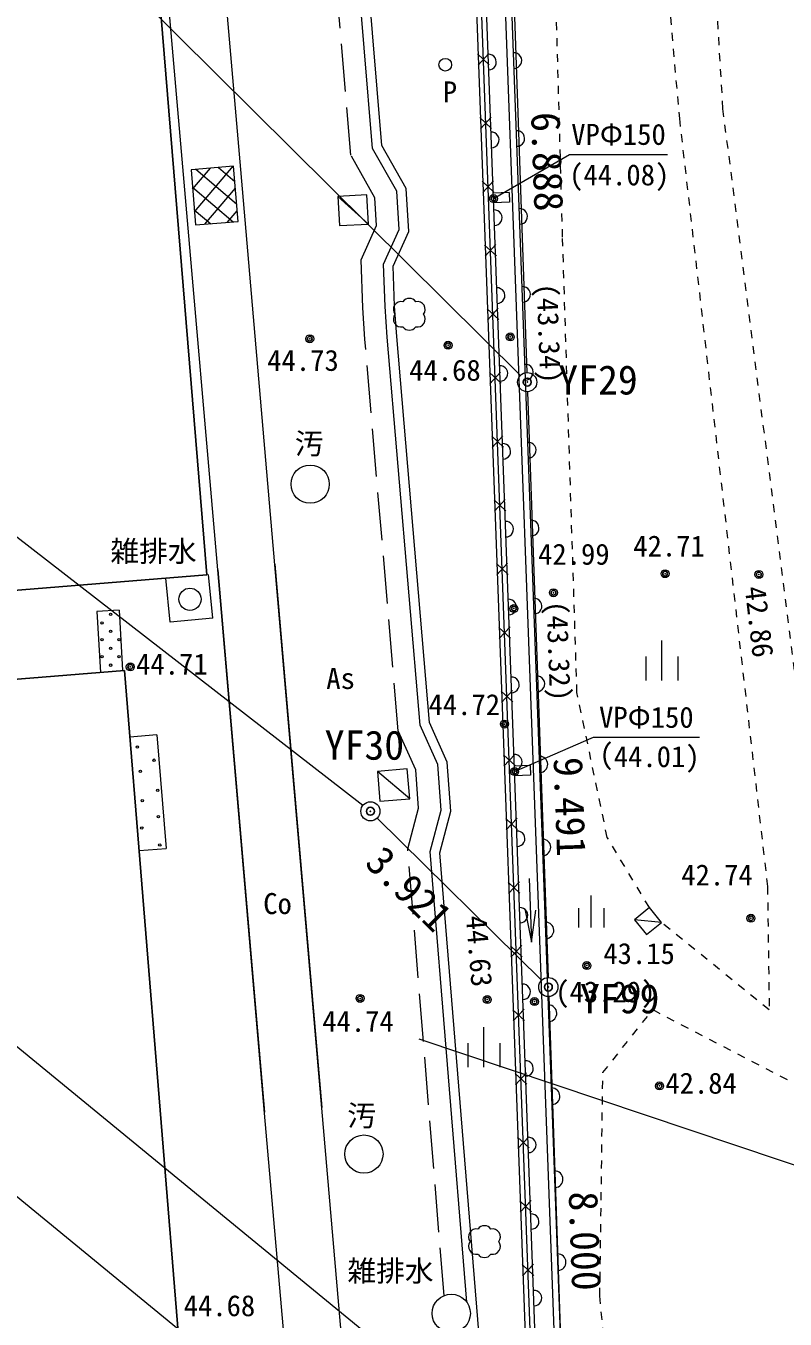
# Model space of a CAD drawing. Units: millimetres, scale not verified. Extents: x -29071210 to -28860960, y -117775216 to -117329466.
# Drawn here: x -28915103 to -28903195, y -117529266 to -117508984 of the extents above; entities that cross this region are included whole.
import ezdxf
from ezdxf.enums import TextEntityAlignment as Align

# ---------------------------------------------------------------- set-up
doc = ezdxf.new("R2010")
doc.units = ezdxf.units.MM
doc.header["$LTSCALE"] = 250
doc.header["$PDMODE"] = 32
doc.header["$PDSIZE"] = 125
for name, pattern in [('USER3', [4, 3, -1]), ('USER4', [2.5, 1.5, -1]), ('USER8', [1, 0.5, -0.5])]:
    doc.linetypes.add(name, pattern=pattern)
for name, color, linetype, lineweight in [('S-SUV', 7, 'Continuous', 13), ('S-SUV-HTXT', 7, 'Continuous', 13), ('S-SUV-ROW', 7, 'Continuous', 15), ('S-SUV-SRVR', 3, 'Continuous', 13), ('S-SUV-STR', 1, 'Continuous', 25)]:
    doc.layers.add(name, color=color, linetype=linetype, lineweight=lineweight)
doc.layers.add('S-SUV-BMK', color=7, linetype='Continuous')
doc.styles.add('ＭＳ ゴシック', font='')
doc.styles.get('ＭＳ ゴシック').set_extended_font_data('MS Gothic')

# ---------------------------------------------------------------- blocks, each defined once
blk = doc.blocks.new('荒地')
at = {"color": 7, "linetype": 'Continuous', "lineweight": 13}
for p, q in [((0, -1.25), (0, 1.25)), ((-1, 0.25), (-1, -1.25)), ((1, 0.25), (1, -1.25))]:
    blk.add_line(p, q, dxfattribs=at)
blk = doc.blocks.new('ﾌﾟﾛｯﾄﾏｰｸ-03_1')
at = {"color": 3, "linetype": 'Continuous', "lineweight": 25}
blk.add_circle((0, 0), 0.5, dxfattribs=at)
at = {"color": 3}
blk.add_point((0, 0), dxfattribs=at)
blk = doc.blocks.new('open_arrow')
at = {"color": 0, "linetype": 'Continuous', "lineweight": -2}
blk.add_lwpolyline([(7.5, 1.25), (0, 0), (7.5, -1.25)], dxfattribs=at)
blk = doc.blocks.new('植樹')
at = {"color": 7, "linetype": 'Continuous', "lineweight": 13}
for centre, radius, start, end in [((0, 0.5), 0.499, 35.63102, 144.36898), ((-0.5, 0.3), 0.5, 79.16209, 216.8699), ((-0.5, -0.3), 0.5, 143.1301, 280.83791), ((0.5, 0.3), 0.5, 323.1301, 100.83791), ((0, -0.5), 0.499, 215.63102, 324.36898), ((0.5, -0.3), 0.5, 259.16209, 36.8699)]:
    blk.add_arc(centre, radius, start, end, dxfattribs=at)
blk = doc.blocks.new('ﾌﾟﾛｯﾄﾏｰｸ-03')
at = {"color": 7, "linetype": 'Continuous', "lineweight": 15}
blk.add_circle((0, 0), 0.5, dxfattribs=at)
at = {"color": 7}
blk.add_point((0, 0), dxfattribs=at)

msp = doc.modelspace()

# ---------------------------------------------------------------- hatches: boundary and pattern name
at = {"layer": 'S-SUV'}
h = msp.add_hatch(dxfattribs=at)
h.set_pattern_fill('USER', color=256, style=0, pattern_type=2)
h.set_pattern_definition([(139.613, (-28912283, -117511692.6), (-161.99, -190.42), []), (49.613, (-28912283, -117511692.6), (-190.42, 161.99), [])])
h.paths.add_polyline_path([(-28912512.8, -117511239.7), (-28911845, -117511185.8), (-28911775, -117512053), (-28912442.8, -117512106.9)])

# ---------------------------------------------------------------- linework, layer by layer
for p, q in [((-28907542.1, -117519933.2), (-28907992.1, -117507724.5)), ((-28907834.8, -117509593.6), (-28908017.9, -117509423.5)), ((-28908011.4, -117509600.1), (-28907841.3, -117509417)), ((-28907797.9, -117510592.9), (-28907981.1, -117510422.8)), ((-28907974.6, -117510599.4), (-28907804.4, -117510416.3)), ((-28911845, -117511185.8), (-28912512.8, -117511239.7)), ((-28912512.8, -117511239.7), (-28912442.8, -117512106.9)), ((-28911775, -117512053), (-28911845, -117511185.8)), ((-28907761.1, -117511592.3), (-28907944.3, -117511422.1)), ((-28907937.7, -117511598.8), (-28907767.6, -117511415.6)), ((-28909754.2, -117511634.8), (-28910211.2, -117511660.8)), ((-28910211.2, -117511660.8), (-28910185.2, -117512117.8)), ((-28909728.2, -117512091.8), (-28910211.2, -117511660.8)), ((-28909728.2, -117512091.8), (-28909754.2, -117511634.8)), ((-28912442.8, -117512106.9), (-28911775, -117512053)), ((-28910185.2, -117512117.8), (-28909728.2, -117512091.8)), ((-28907724.2, -117512591.6), (-28907907.4, -117512421.4)), ((-28907900.9, -117512598.1), (-28907730.8, -117512414.9)), ((-28907687.4, -117513590.9), (-28907870.6, -117513420.8)), ((-28907864.1, -117513597.4), (-28907693.9, -117513414.2)), ((-28907650.6, -117514590.2), (-28907833.7, -117514420.1)), ((-28907827.2, -117514596.7), (-28907657.1, -117514413.6)), ((-28907613.7, -117515589.5), (-28907796.9, -117515419.4)), ((-28907790.4, -117515596.1), (-28907620.2, -117515412.9)), ((-28907576.9, -117516588.9), (-28907760.1, -117516418.7)), ((-28907753.5, -117516595.4), (-28907583.4, -117516412.2)), ((-28912091.3, -117517516.9), (-28911358.7, -117526022.5)), ((-28911196, -117517424), (-28910462, -117525945)), ((-28907540.1, -117517588.2), (-28907723.2, -117517418)), ((-28907716.7, -117517594.7), (-28907546.6, -117517411.5)), ((-28912841, -117518338), (-28912910.2, -117517643.9)), ((-28912169, -117518271), (-28912237, -117517589.6)), ((-28913641, -117518149.1), (-28913990.4, -117518169.7)), ((-28913990.4, -117518169.7), (-28913934, -117519123.4)), ((-28913641, -117518149.1), (-28913585.1, -117519094.4)), ((-28912169, -117518271), (-28912841, -117518338)), ((-28907503.2, -117518587.5), (-28907686.4, -117518417.4)), ((-28907679.9, -117518594), (-28907509.7, -117518410.8)), ((-28907643, -117519593.3), (-28907472.9, -117519410.2)), ((-28907466.4, -117519586.8), (-28907649.5, -117519416.7)), ((-28907056.2, -117533179.8), (-28907542.1, -117519933.2)), ((-28913049, -117520104), (-28913472, -117520138.7)), ((-28913049, -117520104), (-28912903, -117521884)), ((-28907429.7, -117520586.2), (-28907612.8, -117520416)), ((-28907606.3, -117520592.6), (-28907436.1, -117520409.5)), ((-28909120.7, -117520637.7), (-28909589.7, -117520676.8)), ((-28909589.7, -117520676.8), (-28909550.6, -117521145.8)), ((-28909081.6, -117521106.7), (-28909589.7, -117520676.8)), ((-28909081.6, -117521106.7), (-28909120.7, -117520637.7)), ((-28909550.6, -117521145.8), (-28909081.6, -117521106.7)), ((-28907393, -117521585.5), (-28907576.1, -117521415.3)), ((-28907569.7, -117521592), (-28907399.5, -117521408.8)), ((-28913327.4, -117521918.8), (-28912903, -117521884)), ((-28907356.3, -117522584.8), (-28907539.5, -117522414.6)), ((-28907533, -117522591.3), (-28907362.8, -117522408.2)), ((-28907208.9, -117522357.3), (-28907172.2, -117523356.6)), ((-28905323.9, -117522813), (-28905557, -117523001.9)), ((-28905135, -117523046), (-28905323.9, -117522813)), ((-28905557, -117523001.9), (-28905368, -117523234.9)), ((-28905135, -117523046), (-28905557, -117523001.9)), ((-28905368, -117523234.9), (-28905135, -117523046)), ((-28907319.7, -117523584.1), (-28907502.8, -117523414)), ((-28907496.3, -117523590.6), (-28907326.2, -117523407.5)), ((-28907283, -117524583.5), (-28907466.2, -117524413.3)), ((-28907459.7, -117524590), (-28907289.5, -117524406.8)), ((-28907246.4, -117525582.8), (-28907429.5, -117525412.6)), ((-28907423, -117525589.3), (-28907252.9, -117525406.1)), ((-28907209.7, -117526582.1), (-28907392.9, -117526412)), ((-28907386.4, -117526588.6), (-28907216.2, -117526405.5)), ((-28907173.1, -117527581.5), (-28907356.2, -117527411.3)), ((-28907349.7, -117527587.9), (-28907179.5, -117527404.8)), ((-28907136.4, -117528580.8), (-28907319.6, -117528410.6)), ((-28907313.1, -117528587.3), (-28907142.9, -117528404.1))]:
    msp.add_line(p, q, dxfattribs=at)
at = {"layer": 'S-SUV', "linetype": 'USER4'}
for p, q in [((-28907523.6, -117511598.2), (-28907773.9, -117511607.4)), ((-28907523.6, -117511598.2), (-28907518.1, -117511748.1)), ((-28907518.1, -117511748.1), (-28907768.4, -117511757.3)), ((-28907192.9, -117520584.5), (-28907442.8, -117520593.6)), ((-28907192.9, -117520584.5), (-28907187.4, -117520734.4)), ((-28907187.4, -117520734.4), (-28907437.3, -117520743.5))]:
    msp.add_line(p, q, dxfattribs=at)
at = {"layer": 'S-SUV'}
for points in [[(-28907130.2, -117533219.1), (-28907617.7, -117519949.6), (-28908068.4, -117507742.7), (-28909276.3, -117493066.7), (-28910505.1, -117477744.8), (-28911435, -117465977.6)], [(-28906982.6, -117533140), (-28907467.1, -117519930.5), (-28907917.2, -117507720.1), (-28909124.5, -117493040.9), (-28910352.5, -117477719.1), (-28911281.6, -117465951.9)], [(-28908186.4, -117529002.2), (-28908762.6, -117521934.7), (-28908589.6, -117521286.7), (-28908641.7, -117520566.7), (-28908918.7, -117519948.7), (-28909436.1, -117513868.7), (-28909469.1, -117513386.8), (-28909493.1, -117512722.8), (-28909248.2, -117512179.7), (-28909285.2, -117511578.7), (-28909665.2, -117510905.8), (-28910320.7, -117503008.8), (-28910024.7, -117502255.8), (-28910148.8, -117501632.8), (-28910471.8, -117501243.8), (-28911250.3, -117492115.9), (-28910924.4, -117491343.8), (-28910990.4, -117490767.8), (-28911431.4, -117490026.9), (-28912234, -117480868.9), (-28911991, -117479986.9), (-28912468.1, -117478054.9), (-28913474.9, -117466126.7)], [(-28907564.1, -117534791.1), (-28908612.2, -117521952.7), (-28908438.2, -117521301), (-28908494, -117520529.5), (-28908771.4, -117519910.6), (-28909286.5, -117513857.3), (-28909319.3, -117513378.9), (-28909342, -117512752.4), (-28909096.2, -117512207.6), (-28909137.6, -117511535), (-28909518.5, -117510860.6), (-28910168.3, -117503031.2), (-28909869, -117502269.7), (-28910009.1, -117501566.2), (-28910326.3, -117501184.2), (-28911097.7, -117492140), (-28910770.8, -117491365.9), (-28910845, -117490718.8), (-28911285, -117489979.6), (-28912082.2, -117480882.7), (-28911836, -117479989), (-28912319.5, -117478030.9), (-28913325.2, -117466116.7)], [(-28909989, -117531410), (-28910462, -117525958), (-28911197, -117517437), (-28911733, -117511235), (-28912764, -117499391), (-28914993, -117472892)], [(-28911043.2, -117529671.2), (-28911358.7, -117526035.6), (-28912093.7, -117517514.4), (-28912629.6, -117511312.8), (-28913659, -117499487.1)]]:
    msp.add_lwpolyline(points, dxfattribs=at)
at = {"layer": 'S-SUV', "linetype": 'USER3'}
msp.add_lwpolyline([(-28908544.2, -117528897.8), (-28909113.7, -117521892.7), (-28908943, -117521253.3), (-28908986.3, -117520653.5), (-28909262.4, -117520037.6), (-28909785, -117513895.6), (-28909818.7, -117513405.1), (-28909845.9, -117512653.5), (-28909602.8, -117512114.8), (-28909629.6, -117511680.7), (-28910007.7, -117511011.1), (-28910560.8, -117504346.7)], dxfattribs=at)
at = {"layer": 'S-SUV', "linetype": 'USER8'}
msp.add_lwpolyline([(-28877193, -117547726), (-28877802, -117551680), (-28880861, -117550407), (-28887231, -117546078), (-28898071, -117538367), (-28903965, -117534128), (-28905318, -117532825), (-28905890, -117531269), (-28906100, -117528902), (-28906054, -117525400), (-28905272, -117524413), (-28902671, -117525767), (-28898452.1, -117528706.3)], dxfattribs=at)
at = {"layer": 'S-SUV'}
for centre, radius in [((-28908525.3, -117509593.7), 100), ((-28910643.9, -117516171.8), 300), ((-28912529, -117517977), 175), ((-28913774.4, -117518214.8), 18.8), ((-28913906.9, -117518347.3), 18.8), ((-28913906.9, -117518612.5), 18.8), ((-28913774.3, -117518479.9), 18.8), ((-28913641.7, -117518612.5), 18.8), ((-28913774.3, -117518745.1), 18.8), ((-28913906.9, -117518877.7), 18.8), ((-28913774.3, -117519010.3), 18.8), ((-28913641.7, -117518877.7), 18.8), ((-28913353.7, -117520295.6), 18.8), ((-28913092.7, -117520500.6), 18.8), ((-28913305.8, -117520673.7), 18.8), ((-28913034.1, -117520972), 18.8), ((-28913276.5, -117521137.1), 18.8), ((-28913023.5, -117521384.8), 18.8), ((-28913284.5, -117521565.9), 18.8), ((-28913002.2, -117521829.5), 18.8), ((-28909801.3, -117526677.8), 300), ((-28908431.2, -117529175.7), 300)]:
    msp.add_circle(centre, radius, dxfattribs=at)
for centre, radius, start, end in [((-28907846.9, -117509551.5), 122.2, 270.80718, 93.41522), ((-28907447.6, -117509529.1), 122.3, 270.84974, 93.37266), ((-28907801.9, -117510772.6), 122.2, 270.80718, 93.41522), ((-28907402.5, -117510751.1), 122.3, 270.84974, 93.37266), ((-28907756.9, -117511993.6), 122.2, 270.80718, 93.41522), ((-28907357.5, -117511973), 122.3, 270.84974, 93.37266), ((-28907711.9, -117513214.7), 122.2, 270.80718, 93.41522), ((-28907312.4, -117513195), 122.3, 270.84974, 93.37266), ((-28907666.9, -117514435.7), 122.2, 270.80718, 93.41522), ((-28907267.4, -117514416.9), 122.3, 270.84974, 93.37266), ((-28907621.9, -117515656.7), 122.2, 270.80718, 93.41522), ((-28907222.3, -117515638.9), 122.3, 270.84974, 93.37266), ((-28907576.9, -117516877.8), 122.2, 270.80718, 93.41522), ((-28907177.3, -117516860.8), 122.3, 270.84974, 93.37266), ((-28907531.8, -117518098.8), 122.2, 270.80718, 93.41522), ((-28907132.2, -117518082.8), 122.3, 270.84974, 93.37266), ((-28907486.8, -117519319.9), 122.2, 270.80718, 93.41522), ((-28907087.2, -117519304.7), 122.3, 270.84974, 93.37266), ((-28907440.3, -117520530.7), 120.3, 269.84229, 94.35903), ((-28907048.8, -117520566.6), 130.3, 274.44045, 89.76087), ((-28907396.3, -117521731.6), 120.3, 269.84229, 94.35903), ((-28907001.1, -117521867.8), 130.3, 274.44045, 89.76087), ((-28907352.2, -117522932.5), 120.3, 269.84229, 94.35903), ((-28906953.4, -117523169.1), 130.3, 274.44045, 89.76087), ((-28907308.2, -117524133.4), 120.3, 269.84229, 94.35903), ((-28906905.6, -117524470.3), 130.3, 274.44045, 89.76087), ((-28907264.2, -117525334.2), 120.3, 269.84229, 94.35903), ((-28906857.9, -117525771.6), 130.3, 274.44045, 89.76087), ((-28907220.1, -117526535.1), 120.3, 269.84229, 94.35903), ((-28906810.2, -117527072.8), 130.3, 274.44045, 89.76087), ((-28907176.1, -117527736), 120.3, 269.84229, 94.35903), ((-28906762.4, -117528374.1), 130.3, 274.44045, 89.76087), ((-28907132, -117528936.8), 120.3, 269.84229, 94.35903)]:
    msp.add_arc(centre, radius, start, end, dxfattribs=at)
at = {"layer": 'S-SUV-HTXT'}
for points in [[(-28907769.4, -117511692.6), (-28906578.4, -117510999.7), (-28905037.6, -117510999.7)], [(-28907436.8, -117520679.2), (-28906202.8, -117520141.8), (-28904539.5, -117520141.8)]]:
    msp.add_lwpolyline(points, dxfattribs=at)
at = {"layer": 'S-SUV-HTXT', "lineweight": 15}
msp.add_lwpolyline([(-28908937.6, -117524868.4), (-28896890, -117528918.3), (-28894515, -117528918.3)], dxfattribs=at)
at = {"layer": 'S-SUV-ROW'}
for p, q in [((-28920968.3, -117500956.7), (-28907346.2, -117514466)), ((-28907474.8, -117507837.9), (-28907244.9, -117514421.7)), ((-28909817.9, -117521210.3), (-28924421.9, -117509895.3)), ((-28907234.5, -117514721.5), (-28906913.8, -117523908.3)), ((-28907851.7, -117533407.1), (-28930475.1, -117514863.4)), ((-28925986.3, -117516187.6), (-28906745.4, -117531959.3)), ((-28907015.3, -117523952.8), (-28909592.6, -117521407.6)), ((-28906903.3, -117524208.1), (-28906634.6, -117531904.5))]:
    msp.add_line(p, q, dxfattribs=at)
at = {"layer": 'S-SUV-STR'}
for p, q in [((-28912266, -117517592), (-28913168, -117506569)), ((-28919686, -117518190.6), (-28912266, -117517592)), ((-28921220, -117519728), (-28913557, -117519092)), ((-28913557, -117519092), (-28912678, -117529914))]:
    msp.add_line(p, q, dxfattribs=at)

# ---------------------------------------------------------------- block references
at = {"layer": 'S-SUV'}
for name, p, xscale, yscale, rotation in [('植樹', (-28909089.1, -117513507.7), 250, 250, 0.00328), ('open_arrow', (-28907172.2, -117523356.6), 66.7, 66.7, 92.1), ('植樹', (-28907910.3, -117528050.7), 250, 250, 0.00328)]:
    msp.add_blockref(name, p, dxfattribs=dict(at, xscale=xscale, yscale=yscale, rotation=rotation))
for p, xscale, yscale in [((-28905130, -117518935.9), 250, 250), ((-28906237.7, -117522873.2), 200, 200), ((-28907919.2, -117525002.2), 250, 250)]:
    msp.add_blockref('荒地', p, dxfattribs=dict(at, xscale=xscale, yscale=yscale))
at = {"layer": 'S-SUV-BMK', "xscale": 300, "yscale": 300}
for p in [(-28907239.7, -117514571.6), (-28909699.3, -117521302.2), (-28906908.5, -117524058.2)]:
    msp.add_blockref('ﾌﾟﾛｯﾄﾏｰｸ-03', p, dxfattribs=at)
at = {"layer": 'S-SUV-SRVR', "xscale": 75, "yscale": 75}
for p in [(-28907769.4, -117511692.6), (-28910650, -117513892), (-28908482, -117513993), (-28907506.3, -117513862.7), (-28905077.5, -117517575.6), (-28903606.8, -117517587.9), (-28906828.1, -117517875), (-28907448, -117518123), (-28913465.3, -117519036.9), (-28907598.1, -117519934.7), (-28907436.8, -117520679.2), (-28903731, -117522979), (-28906304.2, -117523721.5), (-28909862, -117524237), (-28907867, -117524255), (-28907125.4, -117524286.2), (-28905164.8, -117525609.3)]:
    msp.add_blockref('ﾌﾟﾛｯﾄﾏｰｸ-03_1', p, dxfattribs=at)

# ---------------------------------------------------------------- texts
at = {"layer": 'S-SUV-BMK', "style": 'ＭＳ ゴシック'}
msp.add_text('YF29', height=458.2, dxfattribs=at).set_placement((-28905505.9, -117514903.2), align=Align.BOTTOM_RIGHT)
for s, p in [('YF30', (-28910416.6, -117520034.9)), ('YF99', (-28906412.5, -117524011.7))]:
    msp.add_text(s, height=458.2, dxfattribs=at).set_placement(p, align=Align.TOP_LEFT)
at = {"layer": 'S-SUV-HTXT', "style": 'ＭＳ ゴシック'}
for s, height, rotation, p in [('P', 329.9, 0.003, (-28908451.8, -117510019.5)), ('汚', 329.9, 0.003, (-28910658.4, -117515536.3)), ('9.491', 458.2, 271.999, (-28906569.5, -117521230.5)), ('3.921', 458.2, 315.358, (-28909091.8, -117522517)), ('8.000', 458.2, 271.999, (-28906331.7, -117528041)), ('雑排水', 329.9, 0.003, (-28909384.4, -117528511.1))]:
    msp.add_text(s, height=height, rotation=rotation, dxfattribs=at).set_placement(p, align=Align.MIDDLE_CENTER)
for s, p in [('雑排水', (-28913101.2, -117517224.5)), ('As', (-28910166.9, -117519217.9)), ('Co', (-28911155.7, -117522749.7)), ('汚', (-28909836.3, -117526074.2))]:
    msp.add_text(s, height=329.9, dxfattribs=at).set_placement(p, align=Align.MIDDLE_CENTER)
at = {"layer": 'S-SUV-SRVR', "style": 'ＭＳ ゴシック'}
for s, p in [('(44.08)', (-28905796.6, -117511584.9)), ('(43.29)', (-28906014.9, -117524398))]:
    msp.add_text(s, height=329.9, dxfattribs=at).set_placement(p, align=Align.BOTTOM_CENTER)
for s, p in [('(43.34)', (-28907162.5, -117513817.5)), ('(43.32)', (-28907008.6, -117518799))]:
    msp.add_text(s, height=329.9, rotation=272.111, dxfattribs=at).set_placement(p, align=Align.BOTTOM_CENTER)
for s, p in [('44.73', (-28911317.2, -117514493.9)), ('44.68', (-28909090.8, -117514648.3)), ('42.99', (-28907069.3, -117517534.1)), ('42.71', (-28905576.5, -117517405.2)), ('44.71', (-28913374.4, -117519257.1)), ('44.72', (-28908787.6, -117519892.7)), ('(', (-28906108.8, -117520668.8)), ('42.74', (-28904823.9, -117522563.9)), ('43.15', (-28906046.4, -117523796.3)), ('44.74', (-28910454.3, -117524858.7)), ('42.84', (-28905074, -117525829.5)), ('44.68', (-28912628, -117529319))]:
    msp.add_text(s, height=329.9, dxfattribs=at).set_placement(p, align=Align.BOTTOM_LEFT)
for s, rotation, p in [('42.86', 276.549, (-28903926.4, -117517802.3)), ('44.63', 274.667, (-28908301.2, -117522957.3))]:
    msp.add_text(s, height=329.9, rotation=rotation, dxfattribs=at).set_placement(p, align=Align.BOTTOM_LEFT)
for s, p in [('44.01', (-28905321.3, -117520443.8)), (')', (-28904646.3, -117520443.8))]:
    msp.add_text(s, height=329.9, dxfattribs=at).set_placement(p, align=Align.MIDDLE_CENTER)

# ---------------------------------------------------------------- next in the draw order: wipeouts: each hides what was drawn before it
for points in [[(-28906595.5, -117510949.7), (-28905020.5, -117510949.7), (-28905020.5, -117510499.7), (-28906595.5, -117510499.7)], [(-28906158.7, -117520091.8), (-28904583.7, -117520091.8), (-28904583.7, -117519641.8), (-28906158.7, -117519641.8)]]:
    msp.add_wipeout(points)

# ---------------------------------------------------------------- next in the draw order: linework, layer by layer
at = {"layer": 'S-SUV'}
for points in [[(-28906688.2, -117532981.2), (-28907167.3, -117519919.5), (-28907617.7, -117507702.3), (-28908825.5, -117493016.6), (-28910053.4, -117477695.3), (-28910982.6, -117465928.3)], [(-28906590.1, -117532928.2), (-28907067.4, -117519915.8), (-28907517.8, -117507696.3), (-28908725.8, -117493008.5), (-28909953.7, -117477687.4), (-28910882.9, -117465920.5)]]:
    msp.add_lwpolyline(points, dxfattribs=at)
at = {"layer": 'S-SUV', "linetype": 'USER8'}
for points in [[(-28898245, -117527825), (-28901120, -117525465), (-28902008, -117523735), (-28902856, -117520578), (-28904170, -117510285), (-28905108, -117494510), (-28906324, -117480938), (-28905282, -117479651), (-28900502, -117479444.8)], [(-28908854, -117481459), (-28907418, -117481461), (-28906248, -117494651), (-28904854, -117510436), (-28903471, -117522483), (-28903445, -117524415), (-28905135, -117523046)], [(-28905323.9, -117522813), (-28905984, -117521714), (-28906460, -117519438), (-28906685, -117512300), (-28906835, -117506900), (-28907318, -117501069), (-28908854, -117481459)]]:
    msp.add_lwpolyline(points, dxfattribs=at)

# ---------------------------------------------------------------- next in the draw order: texts
at = {"layer": 'S-SUV-HTXT', "style": 'ＭＳ ゴシック'}
msp.add_text('6.888', height=458.2, rotation=271.999, dxfattribs=at).set_placement((-28906922.6, -117511114.5), align=Align.MIDDLE_CENTER)
for p in [(-28905808, -117510949.7), (-28905371.2, -117520091.8)]:
    msp.add_text('VPΦ150', height=329.9, dxfattribs=at).set_placement(p, align=Align.BOTTOM_CENTER)

doc.saveas('drawing.dxf')
